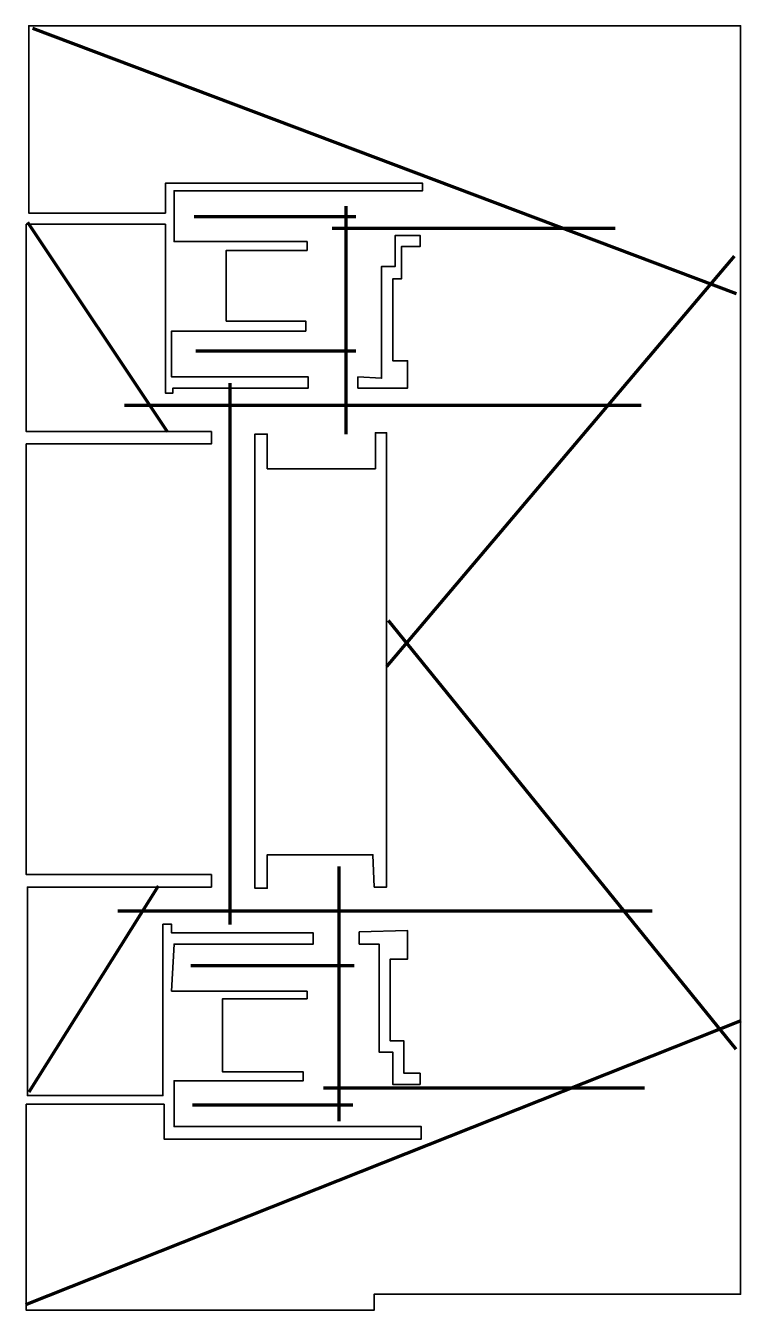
# Model space of a CAD drawing. Header units: inches. Extents: x 94.2 to 137, y 66.2 to 143.1.
import ezdxf

# ---------------------------------------------------------------- set-up
doc = ezdxf.new("R2010")
doc.units = ezdxf.units.IN
doc.header["$MEASUREMENT"] = 0
doc.layers.add('Layer 2', color=7, linetype='Continuous')
doc.layers.add('Layer 3', color=7, linetype='Continuous')

msp = doc.modelspace()

# ---------------------------------------------------------------- linework, layer by layer
at = {"layer": 'Layer 2', "color": 1, "lineweight": 35}
for points in [[(102.921, 85.291), (111.019, 85.291), (111.019, 84.845), (105.967, 84.845), (105.967, 80.462), (110.796, 80.462), (110.796, 79.942), (103.07, 79.942), (103.07, 77.193), (117.854, 77.193), (117.854, 76.45), (102.475, 76.45), (102.475, 78.53), (94.229, 78.53), (94.229, 66.198), (115.03, 66.198), (115.03, 67.164), (136.946, 67.164), (136.946, 143.089), (94.378, 143.089), (94.378, 131.871), (102.55, 131.871), (102.55, 133.654), (117.928, 133.654), (117.928, 133.209), (103.07, 133.209), (103.07, 130.163), (111.019, 130.163), (111.019, 129.643), (106.19, 129.643), (106.19, 125.408), (110.944, 125.408), (110.944, 124.814), (102.921, 124.814), (102.921, 122.065), (111.093, 122.065), (111.093, 121.396), (102.995, 121.396), (102.995, 121.099), (102.55, 121.099), (102.55, 131.203), (94.229, 131.203), (94.229, 118.796), (105.298, 118.796), (105.298, 118.053), (94.229, 118.053), (94.229, 92.274), (105.298, 92.274), (105.298, 91.531), (94.303, 91.531), (94.303, 79.051), (102.401, 79.051), (102.401, 89.303), (102.921, 89.303), (102.921, 88.783), (111.39, 88.783), (111.39, 88.114), (103.07, 88.114), (102.921, 85.291)], [(114.065, 122.065), (114.065, 121.396), (117.037, 121.396), (117.037, 123.031), (116.145, 123.031), (116.145, 127.934), (116.665, 127.934), (116.665, 129.866), (117.779, 129.866), (117.779, 130.534), (116.294, 130.534), (116.294, 128.677), (115.476, 128.677), (115.476, 121.991), (114.065, 122.065)], [(115.031, 91.531), (115.774, 91.531), (115.774, 118.722), (115.105, 118.722), (115.105, 116.567), (108.642, 116.567), (108.642, 118.648), (107.899, 118.648), (107.899, 91.457), (108.642, 91.457), (108.642, 93.463), (114.956, 93.463), (115.031, 91.531)], [(114.139, 88.857), (114.139, 88.114), (115.328, 88.114), (115.328, 81.651), (116.145, 81.651), (116.145, 79.719), (117.779, 79.719), (117.779, 80.388), (116.814, 80.388), (116.814, 82.319), (115.996, 82.319), (115.996, 87.223), (117.037, 87.223), (117.037, 88.931), (114.139, 88.857)]]:
    msp.add_lwpolyline(points, dxfattribs=at)
at = {"layer": 'Layer 3', "color": 4, "lineweight": 106}
for points in [[(94.605, 142.951), (136.683, 127.056)], [(113.335, 132.287), (113.335, 118.634)], [(104.267, 131.676), (113.946, 131.676)], [(94.299, 131.336), (102.654, 118.804)], [(112.519, 130.962), (129.45, 130.962)], [(115.797, 104.743), (136.581, 129.298)], [(104.369, 123.627), (113.946, 123.627)], [(106.406, 121.691), (106.406, 89.291)], [(100.114, 120.366), (131.01, 120.366)], [(136.683, 81.819), (115.899, 107.494)], [(112.927, 92.755), (112.927, 77.527)], [(94.401, 79.272), (102.144, 91.6)], [(99.714, 90.107), (131.661, 90.107)], [(104.063, 86.846), (113.844, 86.846)], [(94.197, 66.537), (136.989, 83.551)], [(112.01, 79.51), (131.207, 79.51)], [(104.165, 78.492), (113.764, 78.492)]]:
    msp.add_lwpolyline(points, dxfattribs=at)

doc.saveas('drawing.dxf')
